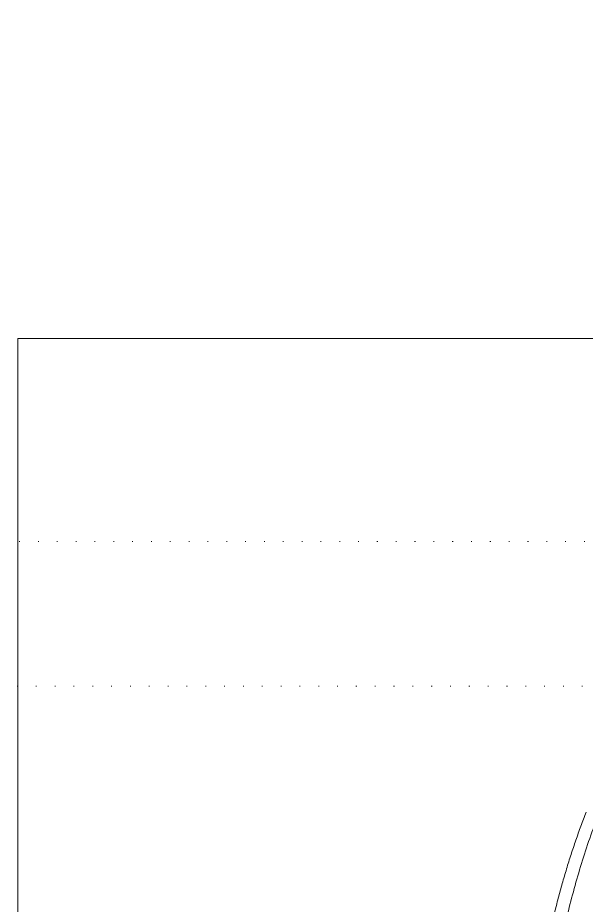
# Model space of a CAD drawing. Extents: x -1286 to 34975, y -230 to 6637.
# Drawn here: x 31233.8 to 31312.3, y 2289.3 to 2411.8 of the extents above; entities that cross this region are included whole.
import ezdxf
from ezdxf.xclip import XClip

# ---------------------------------------------------------------- set-up
doc = ezdxf.new("R2010")
doc.units = 0
doc.header["$LTSCALE"] = 20
doc.header["$XCLIPFRAME"] = 0
doc.linetypes.add('DOT2', pattern=[0.125, 0, -0.125])
doc.layers.get('0').update_dxf_attribs({"color": 9, "lineweight": 9})
for name, color, linetype, lineweight in [('04', 9, 'Continuous', 9), ('06D', 9, 'Continuous', 9), ('20', 9, 'DOT2', 9)]:
    doc.layers.add(name, color=color, linetype=linetype, lineweight=lineweight)

# ---------------------------------------------------------------- blocks, each defined once
blk = doc.blocks.new('p-araba-polo')
for points, knots in [([(3.8968, 0), (3.8968, 0.0121), (3.8967, 0.0363), (3.8959, 0.0725), (3.8947, 0.1088), (3.893, 0.145), (3.8908, 0.1812), (3.888, 0.2174), (3.8847, 0.2535), (3.8808, 0.2896), (3.8764, 0.3256), (3.8712, 0.3615), (3.8654, 0.3973), (3.8588, 0.4329), (3.8515, 0.4685), (3.8433, 0.5038), (3.8341, 0.5389), (3.824, 0.5737), (3.8128, 0.6082), (3.8043, 0.6309), (3.8001, 0.6422)], [0, 0, 0, 0, 0.055558, 0.111113, 0.166668, 0.222224, 0.277781, 0.333337, 0.388894, 0.44445, 0.500005, 0.55556, 0.611116, 0.666671, 0.722227, 0.777783, 0.833339, 0.888892, 0.944445, 1, 1, 1, 1]), ([(3.8174, 0.6444), (3.8199, 0.638), (3.8249, 0.6251), (3.8318, 0.6056), (3.8384, 0.5859), (3.8446, 0.566), (3.8505, 0.5459), (3.856, 0.5257), (3.8613, 0.5053), (3.8662, 0.4849), (3.8708, 0.4643), (3.8752, 0.4436), (3.8792, 0.4228), (3.883, 0.4019), (3.8866, 0.3809), (3.8899, 0.3599), (3.893, 0.3389), (3.8958, 0.3178), (3.8985, 0.2966), (3.9009, 0.2755), (3.9031, 0.2543), (3.9051, 0.2331), (3.9069, 0.2119), (3.9086, 0.1907), (3.91, 0.1695), (3.9113, 0.1483), (3.9123, 0.1271), (3.9133, 0.1059), (3.914, 0.0847), (3.9146, 0.0635), (3.915, 0.0423), (3.9152, 0.0212), (3.9153, 0.0071), (3.9153, 0)], [0, 0, 0, 0, 0.031503, 0.063111, 0.094824, 0.126637, 0.158547, 0.190546, 0.222628, 0.254786, 0.287011, 0.319297, 0.351636, 0.384021, 0.416445, 0.448899, 0.481372, 0.513858, 0.546357, 0.578861, 0.611362, 0.643854, 0.676332, 0.708795, 0.741239, 0.773662, 0.806063, 0.838441, 0.870794, 0.903125, 0.935433, 0.967723, 1, 1, 1, 1])]:
    blk.add_open_spline(points, degree=3, knots=knots)
for points in [[(3.8175, 0.6441), (3.8175, 0.6442), (3.8175, 0.6443), (3.8175, 0.6443), (3.8174, 0.6444)], [(3.8174, 0.6444), (3.8174, 0.6444), (3.8175, 0.6443), (3.8175, 0.6442), (3.8175, 0.6442)]]:
    blk.add_open_spline(points, degree=4)
blk = doc.blocks.new('catikatirevizepergole-krt')
for points in [[(-30, 1638), (-30, 1550), (-800, 1550), (-800, 1638)], [(-30, 1530), (-30, 1460), (-800, 1460), (-800, 1530)]]:
    blk.add_lwpolyline(points, close=True)

msp = doc.modelspace()

# ---------------------------------------------------------------- linework, layer by layer
at = {"layer": '06D'}
msp.add_lwpolyline([(31733.84, 2117.5), (31733.84, 2367.5), (31233.84, 2367.5), (31233.84, 2117.5)], close=True, dxfattribs=at)

# ---------------------------------------------------------------- block references
at = {"layer": '04'}
ref = msp.add_blockref('p-araba-polo', (31694.08, 2237.69), dxfattribs=dict(at, xscale=-100, yscale=100, zscale=100))
XClip(ref).set_block_clipping_path([(-0.0924763951, -0.9835002962), (4.0650970395, 0.9845199444)])
at = {"layer": '20'}
msp.add_blockref('catikatirevizepergole-krt', (31581.35, 789.5), dxfattribs=at)

doc.saveas('drawing.dxf')
